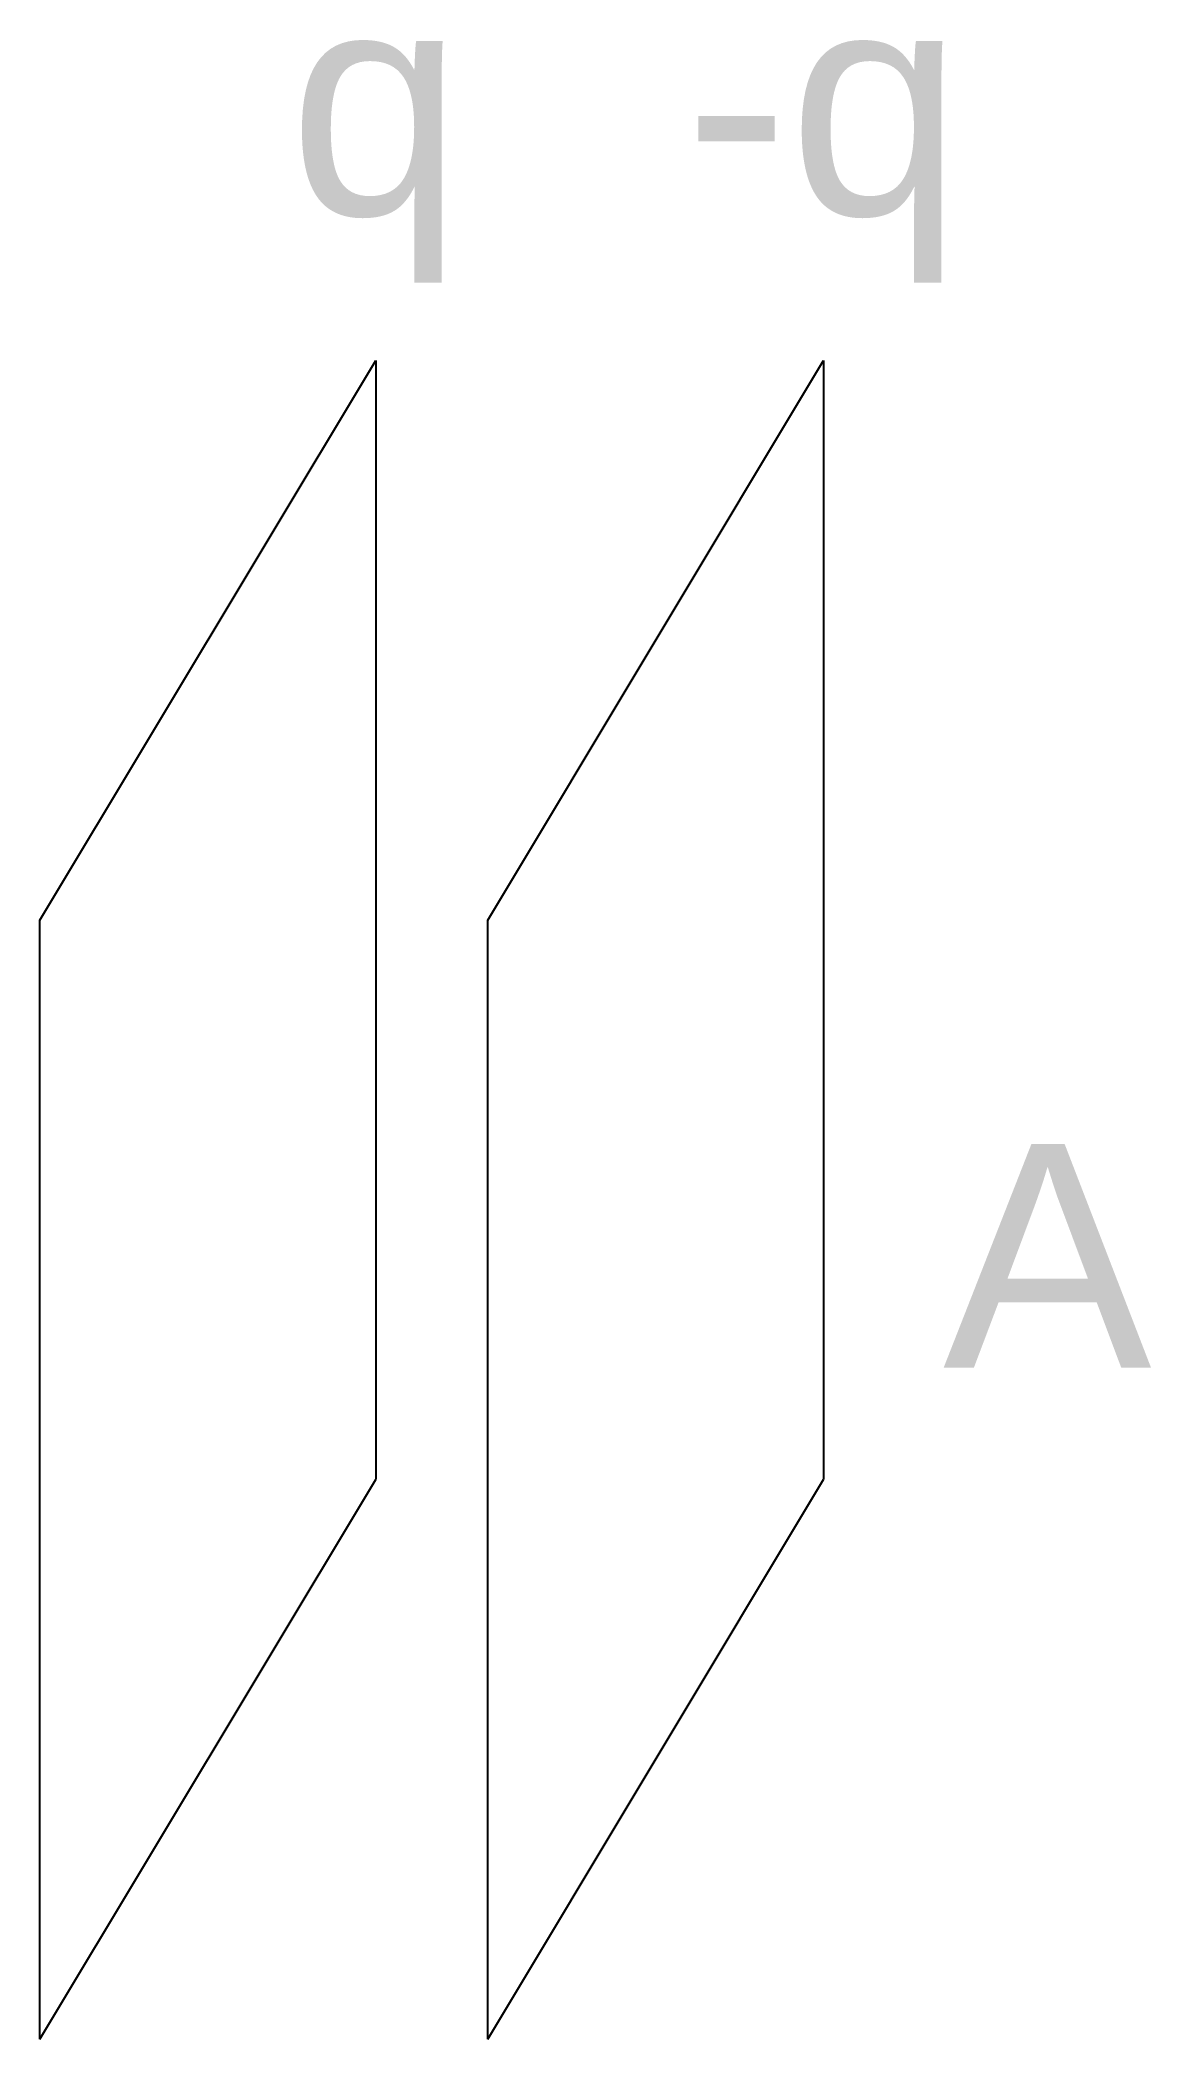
# Model space of a CAD drawing. Header units: centimetres. Extents: x 0 to 9.9, y 0 to 17.9.
import ezdxf

# ---------------------------------------------------------------- set-up
doc = ezdxf.new("R2010")
doc.units = ezdxf.units.CM
doc.layers.get('0').update_dxf_attribs({"lineweight": 25})
doc.styles.add('textstyle3', font='Arial.ttf')

msp = doc.modelspace()

# ---------------------------------------------------------------- linework, layer by layer
for p, q in [((0, 10), (3, 15)), ((3, 15), (3, 5)), ((4, 10), (7, 15)), ((7, 15), (7, 5)), ((0, 0), (0, 10)), ((4, 0), (4, 10)), ((0, 0), (3, 5)), ((4, 0), (7, 5))]:
    msp.add_line(p, q)

# ---------------------------------------------------------------- texts
at = {"char_height": 2, "attachment_point": 5, "style": 'textstyle3'}
for s, insert in [('q', (3, 17)), ('-q', (7, 17)), ('A', (9, 7))]:
    msp.add_mtext(s, dxfattribs=dict(at, insert=insert))

doc.saveas('drawing.dxf')
